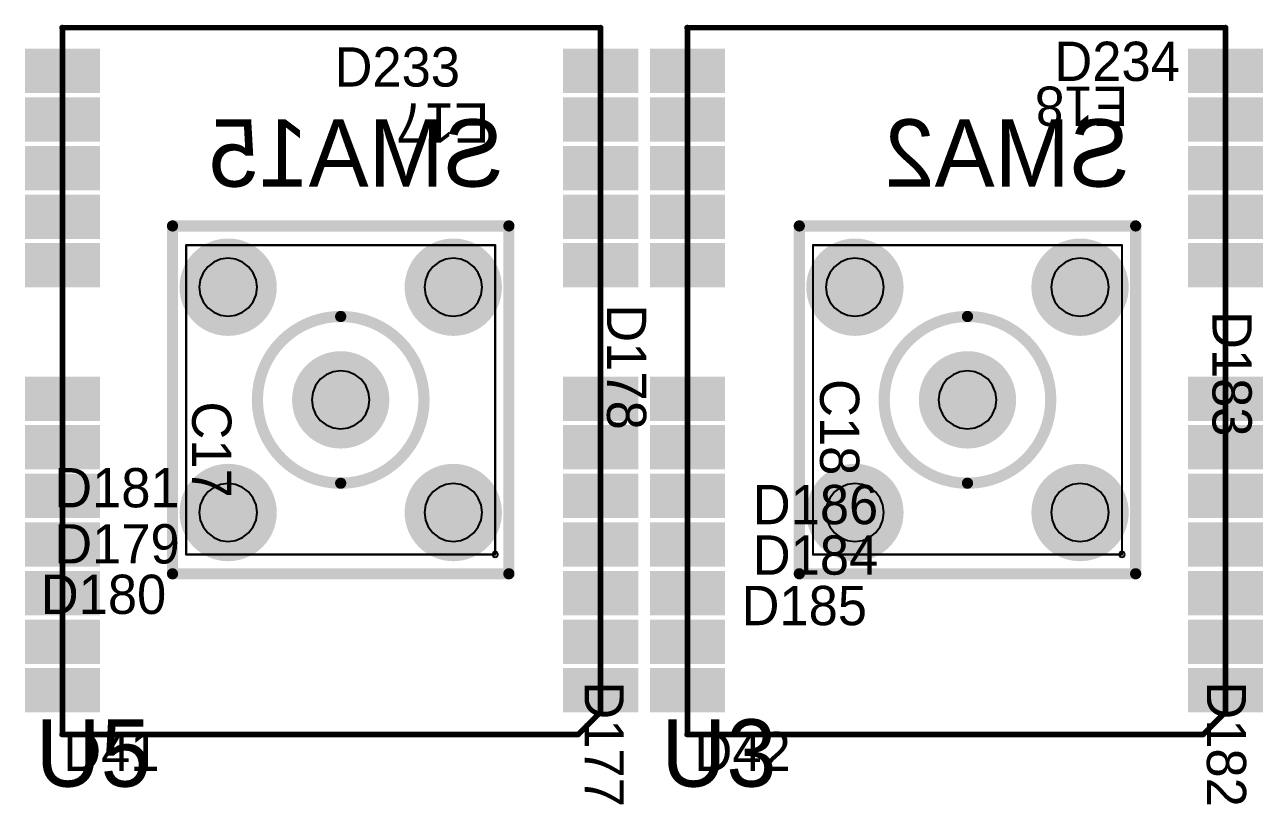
# Model space of a CAD drawing. Extents: x 11.69 to 17.18, y 4.05 to 12.26.
# Drawn here: x 14.449 to 15.554, y 7.419 to 8.114 of the extents above; entities that cross this region are included whole.
import ezdxf

# ---------------------------------------------------------------- set-up
doc = ezdxf.new("R2010")
doc.units = 0
doc.layers.get('0').update_dxf_attribs({"linetype": 'CONTINUOUS'})
for name, color, linetype in [('BOTTOMLAYER', 5, 'CONTINUOUS'), ('BOTTOMOVERLAY', 54, 'CONTINUOUS'), ('BOTTOMSOLDER', 6, 'CONTINUOUS'), ('MECHANICAL10', 56, 'CONTINUOUS'), ('MECHANICAL6', 56, 'CONTINUOUS'), ('MECHANICAL8', 56, 'CONTINUOUS'), ('MECHANICAL9', 56, 'CONTINUOUS'), ('MULTILAYER', 9, 'CONTINUOUS'), ('TOPLAYER', 1, 'CONTINUOUS'), ('TOPOVERLAY', 2, 'CONTINUOUS'), ('TOPPASTE', 8, 'CONTINUOUS'), ('TOPSOLDER', 216, 'CONTINUOUS')]:
    doc.layers.add(name, color=color, linetype=linetype)

# ---------------------------------------------------------------- blocks, each defined once
blk = doc.blocks.new('SMA_TH_HL_SMA_KHD4_B_26')
at = {"layer": 'BOTTOMLAYER', "const_width": 0.0394}
for points in [[(-0.1201, 0.1004, 1), (-0.0807, 0.1004, 1)], [(0.0807, 0.1004, 1), (0.1201, 0.1004, 1)], [(-0.0197, 0, 1), (0.0197, 0, 1)], [(-0.1201, -0.1004, 1), (-0.0807, -0.1004, 1)], [(0.0807, -0.1004, 1), (0.1201, -0.1004, 1)]]:
    blk.add_lwpolyline(points, format="xyb", close=True, dxfattribs=at)
at = {"layer": 'BOTTOMOVERLAY', "const_width": 0.01}
for points in [[(-0.155, 0.15), (-0.155, -0.15)], [(-0.155, 0.15), (0.155, 0.15)], [(0.155, 0.15), (0.155, -0.15)], [(-0.155, -0.15), (0.155, -0.15)]]:
    blk.add_lwpolyline(points, dxfattribs=at)
at = {"layer": 'BOTTOMOVERLAY'}
for points, const_width in [([(-0.1575, 0.15, 1), (-0.1525, 0.15, 1)], 0.005), ([(-0.1575, 0.15, 1), (-0.1525, 0.15, 1)], 0.005), ([(0.1525, 0.15, 1), (0.1575, 0.15, 1)], 0.005), ([(0.1525, 0.15, 1), (0.1575, 0.15, 1)], 0.005), ([(0.0743, 0, 1), (-0.0743, 0, 1)], 0.01), ([(-0.0768, 0, 1), (-0.0718, 0, 1)], 0.005), ([(0.0718, 0, 1), (0.0768, 0, 1)], 0.005), ([(-0.1575, -0.15, 1), (-0.1525, -0.15, 1)], 0.005), ([(-0.1575, -0.15, 1), (-0.1525, -0.15, 1)], 0.005), ([(0.1525, -0.15, 1), (0.1575, -0.15, 1)], 0.005), ([(0.1525, -0.15, 1), (0.1575, -0.15, 1)], 0.005)]:
    blk.add_lwpolyline(points, format="xyb", close=True, dxfattribs=dict(at, const_width=const_width))
at = {"layer": 'BOTTOMSOLDER', "const_width": 0.0434}
for points in [[(-0.1221, 0.1004, 1), (-0.0787, 0.1004, 1)], [(0.0787, 0.1004, 1), (0.1221, 0.1004, 1)], [(-0.0217, 0, 1), (0.0217, 0, 1)], [(-0.1221, -0.1004, 1), (-0.0787, -0.1004, 1)], [(0.0787, -0.1004, 1), (0.1221, -0.1004, 1)]]:
    blk.add_lwpolyline(points, format="xyb", close=True, dxfattribs=at)
at = {"layer": 'MECHANICAL6', "const_width": 0.002}
for points in [[(-0.1378, 0.1378), (0.1378, 0.1378)], [(-0.1378, 0.1378), (-0.1378, -0.1378)], [(0.1378, 0.1378), (0.1378, -0.1378)], [(-0.1378, -0.1378), (0.1378, -0.1378)]]:
    blk.add_lwpolyline(points, dxfattribs=at)
at = {"layer": 'MECHANICAL6', "const_width": 0.001}
for points in [[(-0.1383, 0.1378, 1), (-0.1373, 0.1378, 1)], [(-0.1383, 0.1378, 1), (-0.1373, 0.1378, 1)], [(0.1373, 0.1378, 1), (0.1383, 0.1378, 1)], [(0.1373, 0.1378, 1), (0.1383, 0.1378, 1)], [(-0.1383, -0.1378, 1), (-0.1373, -0.1378, 1)], [(-0.1383, -0.1378, 1), (-0.1373, -0.1378, 1)], [(0.1373, -0.1378, 1), (0.1383, -0.1378, 1)], [(0.1373, -0.1378, 1), (0.1383, -0.1378, 1)]]:
    blk.add_lwpolyline(points, format="xyb", close=True, dxfattribs=at)
at = {"layer": 'MECHANICAL8'}
for p, q in [((-0.1396, -0.136), (-0.1403, -0.1378)), ((-0.1403, -0.1378), (-0.1396, -0.1396)), ((-0.1378, -0.1352), (-0.1396, -0.136)), ((-0.1396, -0.1396), (-0.1378, -0.1403)), ((-0.136, -0.136), (-0.1378, -0.1352)), ((-0.1378, -0.1403), (-0.136, -0.1396)), ((-0.1352, -0.1378), (-0.136, -0.136)), ((-0.136, -0.1396), (-0.1352, -0.1378))]:
    blk.add_line(p, q, dxfattribs=at)
at = {"layer": 'MECHANICAL9'}
for p, q in [((-0.1133, 0.1227), (-0.1186, 0.1186)), ((-0.1071, 0.1253), (-0.1133, 0.1227)), ((-0.1004, 0.1262), (-0.1071, 0.1253)), ((-0.0937, 0.1253), (-0.1004, 0.1262)), ((-0.0875, 0.1227), (-0.0937, 0.1253)), ((-0.0821, 0.1186), (-0.0875, 0.1227)), ((0.0875, 0.1227), (0.0821, 0.1186)), ((0.0937, 0.1253), (0.0875, 0.1227)), ((0.1004, 0.1262), (0.0937, 0.1253)), ((0.1071, 0.1253), (0.1004, 0.1262)), ((0.1133, 0.1227), (0.1071, 0.1253)), ((0.1186, 0.1186), (0.1133, 0.1227)), ((-0.1227, 0.1133), (-0.1253, 0.1071)), ((-0.1186, 0.1186), (-0.1227, 0.1133)), ((-0.078, 0.1133), (-0.0821, 0.1186)), ((-0.0755, 0.1071), (-0.078, 0.1133)), ((0.078, 0.1133), (0.0755, 0.1071)), ((0.0821, 0.1186), (0.078, 0.1133)), ((0.1227, 0.1133), (0.1186, 0.1186)), ((0.1253, 0.1071), (0.1227, 0.1133)), ((-0.1253, 0.1071), (-0.1262, 0.1004)), ((-0.1262, 0.1004), (-0.1253, 0.0937)), ((-0.0746, 0.1004), (-0.0755, 0.1071)), ((-0.0755, 0.0937), (-0.0746, 0.1004)), ((0.0755, 0.1071), (0.0746, 0.1004)), ((0.0746, 0.1004), (0.0755, 0.0937)), ((0.1262, 0.1004), (0.1253, 0.1071)), ((0.1253, 0.0937), (0.1262, 0.1004)), ((-0.1253, 0.0937), (-0.1227, 0.0875)), ((-0.078, 0.0875), (-0.0755, 0.0937)), ((0.0755, 0.0937), (0.078, 0.0875)), ((0.1227, 0.0875), (0.1253, 0.0937)), ((-0.1227, 0.0875), (-0.1186, 0.0821)), ((-0.1186, 0.0821), (-0.1133, 0.078)), ((-0.1133, 0.078), (-0.1071, 0.0755)), ((-0.0937, 0.0755), (-0.0875, 0.078)), ((-0.0875, 0.078), (-0.0821, 0.0821)), ((-0.0821, 0.0821), (-0.078, 0.0875)), ((0.078, 0.0875), (0.0821, 0.0821)), ((0.0821, 0.0821), (0.0875, 0.078)), ((0.0875, 0.078), (0.0937, 0.0755)), ((0.1071, 0.0755), (0.1133, 0.078)), ((0.1133, 0.078), (0.1186, 0.0821)), ((0.1186, 0.0821), (0.1227, 0.0875)), ((-0.1071, 0.0755), (-0.1004, 0.0746)), ((-0.1004, 0.0746), (-0.0937, 0.0755)), ((0.0937, 0.0755), (0.1004, 0.0746)), ((0.1004, 0.0746), (0.1071, 0.0755)), ((-0.0129, 0.0224), (-0.0183, 0.0183)), ((-0.0067, 0.0249), (-0.0129, 0.0224)), ((0, 0.0258), (-0.0067, 0.0249)), ((0.0067, 0.0249), (0, 0.0258)), ((0.0129, 0.0224), (0.0067, 0.0249)), ((0.0183, 0.0183), (0.0129, 0.0224)), ((-0.0224, 0.0129), (-0.0249, 0.0067)), ((-0.0183, 0.0183), (-0.0224, 0.0129)), ((0.0224, 0.0129), (0.0183, 0.0183)), ((0.0249, 0.0067), (0.0224, 0.0129)), ((-0.0249, 0.0067), (-0.0258, 0)), ((-0.0258, 0), (-0.0249, -0.0067)), ((0.0258, 0), (0.0249, 0.0067)), ((0.0249, -0.0067), (0.0258, 0)), ((-0.0249, -0.0067), (-0.0224, -0.0129)), ((0.0224, -0.0129), (0.0249, -0.0067)), ((-0.0224, -0.0129), (-0.0183, -0.0183)), ((-0.0183, -0.0183), (-0.0129, -0.0224)), ((0.0129, -0.0224), (0.0183, -0.0183)), ((0.0183, -0.0183), (0.0224, -0.0129)), ((-0.0129, -0.0224), (-0.0067, -0.0249)), ((-0.0067, -0.0249), (0, -0.0258)), ((0, -0.0258), (0.0067, -0.0249)), ((0.0067, -0.0249), (0.0129, -0.0224)), ((-0.1071, -0.0755), (-0.1133, -0.078)), ((-0.1004, -0.0746), (-0.1071, -0.0755)), ((-0.0937, -0.0755), (-0.1004, -0.0746)), ((-0.0875, -0.078), (-0.0937, -0.0755)), ((0.0937, -0.0755), (0.0875, -0.078)), ((0.1004, -0.0746), (0.0937, -0.0755)), ((0.1071, -0.0755), (0.1004, -0.0746)), ((0.1133, -0.078), (0.1071, -0.0755)), ((-0.1227, -0.0875), (-0.1253, -0.0937)), ((-0.1186, -0.0821), (-0.1227, -0.0875)), ((-0.1133, -0.078), (-0.1186, -0.0821)), ((-0.0821, -0.0821), (-0.0875, -0.078)), ((-0.078, -0.0875), (-0.0821, -0.0821)), ((-0.0755, -0.0937), (-0.078, -0.0875)), ((0.078, -0.0875), (0.0755, -0.0937)), ((0.0821, -0.0821), (0.078, -0.0875)), ((0.0875, -0.078), (0.0821, -0.0821)), ((0.1186, -0.0821), (0.1133, -0.078)), ((0.1227, -0.0875), (0.1186, -0.0821)), ((0.1253, -0.0937), (0.1227, -0.0875)), ((-0.1253, -0.0937), (-0.1262, -0.1004)), ((-0.0746, -0.1004), (-0.0755, -0.0937)), ((0.0755, -0.0937), (0.0746, -0.1004)), ((0.1262, -0.1004), (0.1253, -0.0937)), ((-0.1262, -0.1004), (-0.1253, -0.1071)), ((-0.1253, -0.1071), (-0.1227, -0.1133)), ((-0.078, -0.1133), (-0.0755, -0.1071)), ((-0.0755, -0.1071), (-0.0746, -0.1004)), ((0.0746, -0.1004), (0.0755, -0.1071)), ((0.0755, -0.1071), (0.078, -0.1133)), ((0.1227, -0.1133), (0.1253, -0.1071)), ((0.1253, -0.1071), (0.1262, -0.1004)), ((-0.1227, -0.1133), (-0.1186, -0.1186)), ((-0.1186, -0.1186), (-0.1133, -0.1227)), ((-0.0875, -0.1227), (-0.0821, -0.1186)), ((-0.0821, -0.1186), (-0.078, -0.1133)), ((0.078, -0.1133), (0.0821, -0.1186)), ((0.0821, -0.1186), (0.0875, -0.1227)), ((0.1133, -0.1227), (0.1186, -0.1186)), ((0.1186, -0.1186), (0.1227, -0.1133)), ((-0.1133, -0.1227), (-0.1071, -0.1253)), ((-0.1071, -0.1253), (-0.1004, -0.1262)), ((-0.1004, -0.1262), (-0.0937, -0.1253)), ((-0.0937, -0.1253), (-0.0875, -0.1227)), ((0.0875, -0.1227), (0.0937, -0.1253)), ((0.0937, -0.1253), (0.1004, -0.1262)), ((0.1004, -0.1262), (0.1071, -0.1253)), ((0.1071, -0.1253), (0.1133, -0.1227))]:
    blk.add_line(p, q, dxfattribs=at)
at = {"layer": 'MULTILAYER', "const_width": 0.0394}
for points in [[(-0.1201, 0.1004, 1), (-0.0807, 0.1004, 1)], [(0.0807, 0.1004, 1), (0.1201, 0.1004, 1)], [(-0.0197, 0, 1), (0.0197, 0, 1)], [(-0.1201, -0.1004, 1), (-0.0807, -0.1004, 1)], [(0.0807, -0.1004, 1), (0.1201, -0.1004, 1)]]:
    blk.add_lwpolyline(points, format="xyb", close=True, dxfattribs=at)
at = {"layer": 'TOPLAYER', "const_width": 0.0394}
for points in [[(-0.1201, 0.1004, 1), (-0.0807, 0.1004, 1)], [(0.0807, 0.1004, 1), (0.1201, 0.1004, 1)], [(-0.0197, 0, 1), (0.0197, 0, 1)], [(-0.1201, -0.1004, 1), (-0.0807, -0.1004, 1)], [(0.0807, -0.1004, 1), (0.1201, -0.1004, 1)]]:
    blk.add_lwpolyline(points, format="xyb", close=True, dxfattribs=at)
at = {"layer": 'TOPSOLDER', "const_width": 0.0434}
for points in [[(-0.1221, 0.1004, 1), (-0.0787, 0.1004, 1)], [(0.0787, 0.1004, 1), (0.1221, 0.1004, 1)], [(-0.0217, 0, 1), (0.0217, 0, 1)], [(-0.1221, -0.1004, 1), (-0.0787, -0.1004, 1)], [(0.0787, -0.1004, 1), (0.1221, -0.1004, 1)]]:
    blk.add_lwpolyline(points, format="xyb", close=True, dxfattribs=at)
blk = doc.blocks.new('SMA_TH_HL_SMA_KHD4_B_39')
at = {"layer": 'BOTTOMLAYER', "const_width": 0.0394}
for points in [[(-0.1201, 0.1004, 1), (-0.0807, 0.1004, 1)], [(0.0807, 0.1004, 1), (0.1201, 0.1004, 1)], [(-0.0197, 0, 1), (0.0197, 0, 1)], [(-0.1201, -0.1004, 1), (-0.0807, -0.1004, 1)], [(0.0807, -0.1004, 1), (0.1201, -0.1004, 1)]]:
    blk.add_lwpolyline(points, format="xyb", close=True, dxfattribs=at)
at = {"layer": 'BOTTOMOVERLAY', "const_width": 0.01}
for points in [[(-0.155, 0.15), (-0.155, -0.15)], [(-0.155, 0.15), (0.155, 0.15)], [(0.155, 0.15), (0.155, -0.15)], [(-0.155, -0.15), (0.155, -0.15)]]:
    blk.add_lwpolyline(points, dxfattribs=at)
at = {"layer": 'BOTTOMOVERLAY'}
for points, const_width in [([(-0.1575, 0.15, 1), (-0.1525, 0.15, 1)], 0.005), ([(-0.1575, 0.15, 1), (-0.1525, 0.15, 1)], 0.005), ([(0.1525, 0.15, 1), (0.1575, 0.15, 1)], 0.005), ([(0.1525, 0.15, 1), (0.1575, 0.15, 1)], 0.005), ([(0.0743, 0, 1), (-0.0743, 0, 1)], 0.01), ([(-0.0768, 0, 1), (-0.0718, 0, 1)], 0.005), ([(0.0718, 0, 1), (0.0768, 0, 1)], 0.005), ([(-0.1575, -0.15, 1), (-0.1525, -0.15, 1)], 0.005), ([(-0.1575, -0.15, 1), (-0.1525, -0.15, 1)], 0.005), ([(0.1525, -0.15, 1), (0.1575, -0.15, 1)], 0.005), ([(0.1525, -0.15, 1), (0.1575, -0.15, 1)], 0.005)]:
    blk.add_lwpolyline(points, format="xyb", close=True, dxfattribs=dict(at, const_width=const_width))
at = {"layer": 'BOTTOMSOLDER', "const_width": 0.0434}
for points in [[(-0.1221, 0.1004, 1), (-0.0787, 0.1004, 1)], [(0.0787, 0.1004, 1), (0.1221, 0.1004, 1)], [(-0.0217, 0, 1), (0.0217, 0, 1)], [(-0.1221, -0.1004, 1), (-0.0787, -0.1004, 1)], [(0.0787, -0.1004, 1), (0.1221, -0.1004, 1)]]:
    blk.add_lwpolyline(points, format="xyb", close=True, dxfattribs=at)
at = {"layer": 'MECHANICAL6', "const_width": 0.002}
for points in [[(-0.1378, 0.1378), (0.1378, 0.1378)], [(-0.1378, 0.1378), (-0.1378, -0.1378)], [(0.1378, 0.1378), (0.1378, -0.1378)], [(-0.1378, -0.1378), (0.1378, -0.1378)]]:
    blk.add_lwpolyline(points, dxfattribs=at)
at = {"layer": 'MECHANICAL6', "const_width": 0.001}
for points in [[(-0.1383, 0.1378, 1), (-0.1373, 0.1378, 1)], [(-0.1383, 0.1378, 1), (-0.1373, 0.1378, 1)], [(0.1373, 0.1378, 1), (0.1383, 0.1378, 1)], [(0.1373, 0.1378, 1), (0.1383, 0.1378, 1)], [(-0.1383, -0.1378, 1), (-0.1373, -0.1378, 1)], [(-0.1383, -0.1378, 1), (-0.1373, -0.1378, 1)], [(0.1373, -0.1378, 1), (0.1383, -0.1378, 1)], [(0.1373, -0.1378, 1), (0.1383, -0.1378, 1)]]:
    blk.add_lwpolyline(points, format="xyb", close=True, dxfattribs=at)
at = {"layer": 'MECHANICAL8'}
for p, q in [((-0.1396, -0.136), (-0.1403, -0.1378)), ((-0.1403, -0.1378), (-0.1396, -0.1396)), ((-0.1378, -0.1352), (-0.1396, -0.136)), ((-0.1396, -0.1396), (-0.1378, -0.1403)), ((-0.136, -0.136), (-0.1378, -0.1352)), ((-0.1378, -0.1403), (-0.136, -0.1396)), ((-0.1352, -0.1378), (-0.136, -0.136)), ((-0.136, -0.1396), (-0.1352, -0.1378))]:
    blk.add_line(p, q, dxfattribs=at)
at = {"layer": 'MECHANICAL9'}
for p, q in [((-0.1133, 0.1227), (-0.1186, 0.1186)), ((-0.1071, 0.1253), (-0.1133, 0.1227)), ((-0.1004, 0.1262), (-0.1071, 0.1253)), ((-0.0937, 0.1253), (-0.1004, 0.1262)), ((-0.0875, 0.1227), (-0.0937, 0.1253)), ((-0.0821, 0.1186), (-0.0875, 0.1227)), ((0.0875, 0.1227), (0.0821, 0.1186)), ((0.0937, 0.1253), (0.0875, 0.1227)), ((0.1004, 0.1262), (0.0937, 0.1253)), ((0.1071, 0.1253), (0.1004, 0.1262)), ((0.1133, 0.1227), (0.1071, 0.1253)), ((0.1186, 0.1186), (0.1133, 0.1227)), ((-0.1227, 0.1133), (-0.1253, 0.1071)), ((-0.1186, 0.1186), (-0.1227, 0.1133)), ((-0.078, 0.1133), (-0.0821, 0.1186)), ((-0.0755, 0.1071), (-0.078, 0.1133)), ((0.078, 0.1133), (0.0755, 0.1071)), ((0.0821, 0.1186), (0.078, 0.1133)), ((0.1227, 0.1133), (0.1186, 0.1186)), ((0.1253, 0.1071), (0.1227, 0.1133)), ((-0.1253, 0.1071), (-0.1262, 0.1004)), ((-0.1262, 0.1004), (-0.1253, 0.0937)), ((-0.0746, 0.1004), (-0.0755, 0.1071)), ((-0.0755, 0.0937), (-0.0746, 0.1004)), ((0.0755, 0.1071), (0.0746, 0.1004)), ((0.0746, 0.1004), (0.0755, 0.0937)), ((0.1262, 0.1004), (0.1253, 0.1071)), ((0.1253, 0.0937), (0.1262, 0.1004)), ((-0.1253, 0.0937), (-0.1227, 0.0875)), ((-0.078, 0.0875), (-0.0755, 0.0937)), ((0.0755, 0.0937), (0.078, 0.0875)), ((0.1227, 0.0875), (0.1253, 0.0937)), ((-0.1227, 0.0875), (-0.1186, 0.0821)), ((-0.1186, 0.0821), (-0.1133, 0.078)), ((-0.1133, 0.078), (-0.1071, 0.0755)), ((-0.0937, 0.0755), (-0.0875, 0.078)), ((-0.0875, 0.078), (-0.0821, 0.0821)), ((-0.0821, 0.0821), (-0.078, 0.0875)), ((0.078, 0.0875), (0.0821, 0.0821)), ((0.0821, 0.0821), (0.0875, 0.078)), ((0.0875, 0.078), (0.0937, 0.0755)), ((0.1071, 0.0755), (0.1133, 0.078)), ((0.1133, 0.078), (0.1186, 0.0821)), ((0.1186, 0.0821), (0.1227, 0.0875)), ((-0.1071, 0.0755), (-0.1004, 0.0746)), ((-0.1004, 0.0746), (-0.0937, 0.0755)), ((0.0937, 0.0755), (0.1004, 0.0746)), ((0.1004, 0.0746), (0.1071, 0.0755)), ((-0.0129, 0.0224), (-0.0183, 0.0183)), ((-0.0067, 0.0249), (-0.0129, 0.0224)), ((0, 0.0258), (-0.0067, 0.0249)), ((0.0067, 0.0249), (0, 0.0258)), ((0.0129, 0.0224), (0.0067, 0.0249)), ((0.0183, 0.0183), (0.0129, 0.0224)), ((-0.0224, 0.0129), (-0.0249, 0.0067)), ((-0.0183, 0.0183), (-0.0224, 0.0129)), ((0.0224, 0.0129), (0.0183, 0.0183)), ((0.0249, 0.0067), (0.0224, 0.0129)), ((-0.0249, 0.0067), (-0.0258, 0)), ((-0.0258, 0), (-0.0249, -0.0067)), ((0.0258, 0), (0.0249, 0.0067)), ((0.0249, -0.0067), (0.0258, 0)), ((-0.0249, -0.0067), (-0.0224, -0.0129)), ((0.0224, -0.0129), (0.0249, -0.0067)), ((-0.0224, -0.0129), (-0.0183, -0.0183)), ((-0.0183, -0.0183), (-0.0129, -0.0224)), ((0.0129, -0.0224), (0.0183, -0.0183)), ((0.0183, -0.0183), (0.0224, -0.0129)), ((-0.0129, -0.0224), (-0.0067, -0.0249)), ((-0.0067, -0.0249), (0, -0.0258)), ((0, -0.0258), (0.0067, -0.0249)), ((0.0067, -0.0249), (0.0129, -0.0224)), ((-0.1071, -0.0755), (-0.1133, -0.078)), ((-0.1004, -0.0746), (-0.1071, -0.0755)), ((-0.0937, -0.0755), (-0.1004, -0.0746)), ((-0.0875, -0.078), (-0.0937, -0.0755)), ((0.0937, -0.0755), (0.0875, -0.078)), ((0.1004, -0.0746), (0.0937, -0.0755)), ((0.1071, -0.0755), (0.1004, -0.0746)), ((0.1133, -0.078), (0.1071, -0.0755)), ((-0.1227, -0.0875), (-0.1253, -0.0937)), ((-0.1186, -0.0821), (-0.1227, -0.0875)), ((-0.1133, -0.078), (-0.1186, -0.0821)), ((-0.0821, -0.0821), (-0.0875, -0.078)), ((-0.078, -0.0875), (-0.0821, -0.0821)), ((-0.0755, -0.0937), (-0.078, -0.0875)), ((0.078, -0.0875), (0.0755, -0.0937)), ((0.0821, -0.0821), (0.078, -0.0875)), ((0.0875, -0.078), (0.0821, -0.0821)), ((0.1186, -0.0821), (0.1133, -0.078)), ((0.1227, -0.0875), (0.1186, -0.0821)), ((0.1253, -0.0937), (0.1227, -0.0875)), ((-0.1253, -0.0937), (-0.1262, -0.1004)), ((-0.0746, -0.1004), (-0.0755, -0.0937)), ((0.0755, -0.0937), (0.0746, -0.1004)), ((0.1262, -0.1004), (0.1253, -0.0937)), ((-0.1262, -0.1004), (-0.1253, -0.1071)), ((-0.1253, -0.1071), (-0.1227, -0.1133)), ((-0.078, -0.1133), (-0.0755, -0.1071)), ((-0.0755, -0.1071), (-0.0746, -0.1004)), ((0.0746, -0.1004), (0.0755, -0.1071)), ((0.0755, -0.1071), (0.078, -0.1133)), ((0.1227, -0.1133), (0.1253, -0.1071)), ((0.1253, -0.1071), (0.1262, -0.1004)), ((-0.1227, -0.1133), (-0.1186, -0.1186)), ((-0.1186, -0.1186), (-0.1133, -0.1227)), ((-0.0875, -0.1227), (-0.0821, -0.1186)), ((-0.0821, -0.1186), (-0.078, -0.1133)), ((0.078, -0.1133), (0.0821, -0.1186)), ((0.0821, -0.1186), (0.0875, -0.1227)), ((0.1133, -0.1227), (0.1186, -0.1186)), ((0.1186, -0.1186), (0.1227, -0.1133)), ((-0.1133, -0.1227), (-0.1071, -0.1253)), ((-0.1071, -0.1253), (-0.1004, -0.1262)), ((-0.1004, -0.1262), (-0.0937, -0.1253)), ((-0.0937, -0.1253), (-0.0875, -0.1227)), ((0.0875, -0.1227), (0.0937, -0.1253)), ((0.0937, -0.1253), (0.1004, -0.1262)), ((0.1004, -0.1262), (0.1071, -0.1253)), ((0.1071, -0.1253), (0.1133, -0.1227))]:
    blk.add_line(p, q, dxfattribs=at)
at = {"layer": 'MULTILAYER', "const_width": 0.0394}
for points in [[(-0.1201, 0.1004, 1), (-0.0807, 0.1004, 1)], [(0.0807, 0.1004, 1), (0.1201, 0.1004, 1)], [(-0.0197, 0, 1), (0.0197, 0, 1)], [(-0.1201, -0.1004, 1), (-0.0807, -0.1004, 1)], [(0.0807, -0.1004, 1), (0.1201, -0.1004, 1)]]:
    blk.add_lwpolyline(points, format="xyb", close=True, dxfattribs=at)
at = {"layer": 'TOPLAYER', "const_width": 0.0394}
for points in [[(-0.1201, 0.1004, 1), (-0.0807, 0.1004, 1)], [(0.0807, 0.1004, 1), (0.1201, 0.1004, 1)], [(-0.0197, 0, 1), (0.0197, 0, 1)], [(-0.1201, -0.1004, 1), (-0.0807, -0.1004, 1)], [(0.0807, -0.1004, 1), (0.1201, -0.1004, 1)]]:
    blk.add_lwpolyline(points, format="xyb", close=True, dxfattribs=at)
at = {"layer": 'TOPSOLDER', "const_width": 0.0434}
for points in [[(-0.1221, 0.1004, 1), (-0.0787, 0.1004, 1)], [(0.0787, 0.1004, 1), (0.1221, 0.1004, 1)], [(-0.0217, 0, 1), (0.0217, 0, 1)], [(-0.1221, -0.1004, 1), (-0.0787, -0.1004, 1)], [(0.0787, -0.1004, 1), (0.1221, -0.1004, 1)]]:
    blk.add_lwpolyline(points, format="xyb", close=True, dxfattribs=at)
blk = doc.blocks.new('LB1020B_49')
at = {"layer": 'TOPLAYER'}
for points in [[(-0.0295, 0.5749), (0.0295, 0.5749), (-0.0295, 0.6064), (0.0295, 0.6064)], [(0.4505, 0.5749), (0.5095, 0.5749), (0.4505, 0.6064), (0.5095, 0.6064)], [(-0.0295, 0.5316), (0.0295, 0.5316), (-0.0295, 0.5631), (0.0295, 0.5631)], [(0.4505, 0.5316), (0.5095, 0.5316), (0.4505, 0.5631), (0.5095, 0.5631)], [(-0.0295, 0.4883), (0.0295, 0.4883), (-0.0295, 0.5198), (0.0295, 0.5198)], [(0.4505, 0.4883), (0.5095, 0.4883), (0.4505, 0.5198), (0.5095, 0.5198)], [(-0.0295, 0.445), (0.0295, 0.445), (-0.0295, 0.4765), (0.0295, 0.4765)], [(0.4505, 0.445), (0.5095, 0.445), (0.4505, 0.4765), (0.5095, 0.4765)], [(-0.0295, 0.4017), (0.0295, 0.4017), (-0.0295, 0.4331), (0.0295, 0.4331)], [(0.4505, 0.4017), (0.5095, 0.4017), (0.4505, 0.4331), (0.5095, 0.4331)], [(-0.0295, 0.3583), (0.0295, 0.3583), (-0.0295, 0.3898), (0.0295, 0.3898)], [(0.4505, 0.3583), (0.5095, 0.3583), (0.4505, 0.3898), (0.5095, 0.3898)], [(-0.0295, 0.315), (0.0295, 0.315), (-0.0295, 0.3465), (0.0295, 0.3465)], [(0.4505, 0.315), (0.5095, 0.315), (0.4505, 0.3465), (0.5095, 0.3465)], [(-0.0295, 0.1961), (0.0295, 0.1961), (-0.0295, 0.2276), (0.0295, 0.2276)], [(0.4505, 0.1961), (0.5095, 0.1961), (0.4505, 0.2276), (0.5095, 0.2276)], [(-0.0295, 0.1528), (0.0295, 0.1528), (-0.0295, 0.1843), (0.0295, 0.1843)], [(0.4505, 0.1528), (0.5095, 0.1528), (0.4505, 0.1843), (0.5095, 0.1843)], [(-0.0295, 0.1095), (0.0295, 0.1095), (-0.0295, 0.141), (0.0295, 0.141)], [(0.4505, 0.1095), (0.5095, 0.1095), (0.4505, 0.141), (0.5095, 0.141)], [(-0.0295, 0.0662), (0.0295, 0.0662), (-0.0295, 0.0977), (0.0295, 0.0977)], [(0.4505, 0.0662), (0.5095, 0.0662), (0.4505, 0.0977), (0.5095, 0.0977)], [(-0.0295, 0.0229), (0.0295, 0.0229), (-0.0295, 0.0544), (0.0295, 0.0544)], [(0.4505, 0.0229), (0.5095, 0.0229), (0.4505, 0.0544), (0.5095, 0.0544)]]:
    blk.add_solid(points, dxfattribs=at)
at = {"layer": 'TOPOVERLAY', "const_width": 0.005}
for points in [[(0.02, 0.63), (0, 0.61)], [(0.4803, 0.63), (0.02, 0.63)], [(0.48, 0.6299), (0.48, 0)], [(0, 0.61), (0, 0.0001)], [(0.4803, 0.0001), (0, 0.0001)]]:
    blk.add_lwpolyline(points, dxfattribs=at)
at = {"layer": 'TOPOVERLAY', "const_width": 0.0025}
for points in [[(0.0187, 0.63, 1), (0.0213, 0.63, 1)], [(0.0187, 0.63, 1), (0.0213, 0.63, 1)], [(0.4788, 0.6299, 1), (0.4813, 0.6299, 1)], [(0.4791, 0.63, 1), (0.4816, 0.63, 1)], [(-0.0013, 0.61, 1), (0.0013, 0.61, 1)], [(-0.0013, 0.61, 1), (0.0013, 0.61, 1)], [(-0.0013, 0.0001, 1), (0.0013, 0.0001, 1)], [(-0.0013, 0.0001, 1), (0.0013, 0.0001, 1)], [(0.4788, 0, 1), (0.4813, 0, 1)], [(0.4791, 0.0001, 1), (0.4816, 0.0001, 1)]]:
    blk.add_lwpolyline(points, format="xyb", close=True, dxfattribs=at)
at = {"layer": 'TOPPASTE'}
for points in [[(-0.0295, 0.5749), (0.0295, 0.5749), (-0.0295, 0.6064), (0.0295, 0.6064)], [(0.4505, 0.5749), (0.5095, 0.5749), (0.4505, 0.6064), (0.5095, 0.6064)], [(-0.0295, 0.5316), (0.0295, 0.5316), (-0.0295, 0.5631), (0.0295, 0.5631)], [(0.4505, 0.5316), (0.5095, 0.5316), (0.4505, 0.5631), (0.5095, 0.5631)], [(-0.0295, 0.4883), (0.0295, 0.4883), (-0.0295, 0.5198), (0.0295, 0.5198)], [(0.4505, 0.4883), (0.5095, 0.4883), (0.4505, 0.5198), (0.5095, 0.5198)], [(-0.0295, 0.445), (0.0295, 0.445), (-0.0295, 0.4765), (0.0295, 0.4765)], [(0.4505, 0.445), (0.5095, 0.445), (0.4505, 0.4765), (0.5095, 0.4765)], [(-0.0295, 0.4017), (0.0295, 0.4017), (-0.0295, 0.4331), (0.0295, 0.4331)], [(0.4505, 0.4017), (0.5095, 0.4017), (0.4505, 0.4331), (0.5095, 0.4331)], [(-0.0295, 0.3583), (0.0295, 0.3583), (-0.0295, 0.3898), (0.0295, 0.3898)], [(0.4505, 0.3583), (0.5095, 0.3583), (0.4505, 0.3898), (0.5095, 0.3898)], [(-0.0295, 0.315), (0.0295, 0.315), (-0.0295, 0.3465), (0.0295, 0.3465)], [(0.4505, 0.315), (0.5095, 0.315), (0.4505, 0.3465), (0.5095, 0.3465)], [(-0.0295, 0.1961), (0.0295, 0.1961), (-0.0295, 0.2276), (0.0295, 0.2276)], [(0.4505, 0.1961), (0.5095, 0.1961), (0.4505, 0.2276), (0.5095, 0.2276)], [(-0.0295, 0.1528), (0.0295, 0.1528), (-0.0295, 0.1843), (0.0295, 0.1843)], [(0.4505, 0.1528), (0.5095, 0.1528), (0.4505, 0.1843), (0.5095, 0.1843)], [(-0.0295, 0.1095), (0.0295, 0.1095), (-0.0295, 0.141), (0.0295, 0.141)], [(0.4505, 0.1095), (0.5095, 0.1095), (0.4505, 0.141), (0.5095, 0.141)], [(-0.0295, 0.0662), (0.0295, 0.0662), (-0.0295, 0.0977), (0.0295, 0.0977)], [(0.4505, 0.0662), (0.5095, 0.0662), (0.4505, 0.0977), (0.5095, 0.0977)], [(-0.0295, 0.0229), (0.0295, 0.0229), (-0.0295, 0.0544), (0.0295, 0.0544)], [(0.4505, 0.0229), (0.5095, 0.0229), (0.4505, 0.0544), (0.5095, 0.0544)]]:
    blk.add_solid(points, dxfattribs=at)
at = {"layer": 'TOPSOLDER'}
for points in [[(-0.0335, 0.5709), (0.0335, 0.5709), (-0.0335, 0.6104), (0.0335, 0.6104)], [(0.4465, 0.5709), (0.5135, 0.5709), (0.4465, 0.6104), (0.5135, 0.6104)], [(-0.0335, 0.5276), (0.0335, 0.5276), (-0.0335, 0.5671), (0.0335, 0.5671)], [(0.4465, 0.5276), (0.5135, 0.5276), (0.4465, 0.5671), (0.5135, 0.5671)], [(-0.0335, 0.4843), (0.0335, 0.4843), (-0.0335, 0.5238), (0.0335, 0.5238)], [(0.4465, 0.4843), (0.5135, 0.4843), (0.4465, 0.5238), (0.5135, 0.5238)], [(-0.0335, 0.441), (0.0335, 0.441), (-0.0335, 0.4805), (0.0335, 0.4805)], [(0.4465, 0.441), (0.5135, 0.441), (0.4465, 0.4805), (0.5135, 0.4805)], [(-0.0335, 0.3977), (0.0335, 0.3977), (-0.0335, 0.4371), (0.0335, 0.4371)], [(0.4465, 0.3977), (0.5135, 0.3977), (0.4465, 0.4371), (0.5135, 0.4371)], [(-0.0335, 0.3543), (0.0335, 0.3543), (-0.0335, 0.3938), (0.0335, 0.3938)], [(0.4465, 0.3543), (0.5135, 0.3543), (0.4465, 0.3938), (0.5135, 0.3938)], [(-0.0335, 0.311), (0.0335, 0.311), (-0.0335, 0.3505), (0.0335, 0.3505)], [(0.4465, 0.311), (0.5135, 0.311), (0.4465, 0.3505), (0.5135, 0.3505)], [(-0.0335, 0.1921), (0.0335, 0.1921), (-0.0335, 0.2316), (0.0335, 0.2316)], [(0.4465, 0.1921), (0.5135, 0.1921), (0.4465, 0.2316), (0.5135, 0.2316)], [(-0.0335, 0.1488), (0.0335, 0.1488), (-0.0335, 0.1883), (0.0335, 0.1883)], [(0.4465, 0.1488), (0.5135, 0.1488), (0.4465, 0.1883), (0.5135, 0.1883)], [(-0.0335, 0.1055), (0.0335, 0.1055), (-0.0335, 0.145), (0.0335, 0.145)], [(0.4465, 0.1055), (0.5135, 0.1055), (0.4465, 0.145), (0.5135, 0.145)], [(-0.0335, 0.0622), (0.0335, 0.0622), (-0.0335, 0.1017), (0.0335, 0.1017)], [(0.4465, 0.0622), (0.5135, 0.0622), (0.4465, 0.1017), (0.5135, 0.1017)], [(-0.0335, 0.0189), (0.0335, 0.0189), (-0.0335, 0.0584), (0.0335, 0.0584)], [(0.4465, 0.0189), (0.5135, 0.0189), (0.4465, 0.0584), (0.5135, 0.0584)]]:
    blk.add_solid(points, dxfattribs=at)
blk = doc.blocks.new('LB1020B_55')
at = {"layer": 'TOPLAYER'}
for points in [[(-0.0295, 0.5749), (0.0295, 0.5749), (-0.0295, 0.6064), (0.0295, 0.6064)], [(0.4505, 0.5749), (0.5095, 0.5749), (0.4505, 0.6064), (0.5095, 0.6064)], [(-0.0295, 0.5316), (0.0295, 0.5316), (-0.0295, 0.5631), (0.0295, 0.5631)], [(0.4505, 0.5316), (0.5095, 0.5316), (0.4505, 0.5631), (0.5095, 0.5631)], [(-0.0295, 0.4883), (0.0295, 0.4883), (-0.0295, 0.5198), (0.0295, 0.5198)], [(0.4505, 0.4883), (0.5095, 0.4883), (0.4505, 0.5198), (0.5095, 0.5198)], [(-0.0295, 0.445), (0.0295, 0.445), (-0.0295, 0.4765), (0.0295, 0.4765)], [(0.4505, 0.445), (0.5095, 0.445), (0.4505, 0.4765), (0.5095, 0.4765)], [(-0.0295, 0.4017), (0.0295, 0.4017), (-0.0295, 0.4331), (0.0295, 0.4331)], [(0.4505, 0.4017), (0.5095, 0.4017), (0.4505, 0.4331), (0.5095, 0.4331)], [(-0.0295, 0.3583), (0.0295, 0.3583), (-0.0295, 0.3898), (0.0295, 0.3898)], [(0.4505, 0.3583), (0.5095, 0.3583), (0.4505, 0.3898), (0.5095, 0.3898)], [(-0.0295, 0.315), (0.0295, 0.315), (-0.0295, 0.3465), (0.0295, 0.3465)], [(0.4505, 0.315), (0.5095, 0.315), (0.4505, 0.3465), (0.5095, 0.3465)], [(-0.0295, 0.1961), (0.0295, 0.1961), (-0.0295, 0.2276), (0.0295, 0.2276)], [(0.4505, 0.1961), (0.5095, 0.1961), (0.4505, 0.2276), (0.5095, 0.2276)], [(-0.0295, 0.1528), (0.0295, 0.1528), (-0.0295, 0.1843), (0.0295, 0.1843)], [(0.4505, 0.1528), (0.5095, 0.1528), (0.4505, 0.1843), (0.5095, 0.1843)], [(-0.0295, 0.1095), (0.0295, 0.1095), (-0.0295, 0.141), (0.0295, 0.141)], [(0.4505, 0.1095), (0.5095, 0.1095), (0.4505, 0.141), (0.5095, 0.141)], [(-0.0295, 0.0662), (0.0295, 0.0662), (-0.0295, 0.0977), (0.0295, 0.0977)], [(0.4505, 0.0662), (0.5095, 0.0662), (0.4505, 0.0977), (0.5095, 0.0977)], [(-0.0295, 0.0229), (0.0295, 0.0229), (-0.0295, 0.0544), (0.0295, 0.0544)], [(0.4505, 0.0229), (0.5095, 0.0229), (0.4505, 0.0544), (0.5095, 0.0544)]]:
    blk.add_solid(points, dxfattribs=at)
at = {"layer": 'TOPOVERLAY', "const_width": 0.005}
for points in [[(0.02, 0.63), (0, 0.61)], [(0.4803, 0.63), (0.02, 0.63)], [(0.48, 0.6299), (0.48, 0)], [(0, 0.61), (0, 0.0001)], [(0.4803, 0.0001), (0, 0.0001)]]:
    blk.add_lwpolyline(points, dxfattribs=at)
at = {"layer": 'TOPOVERLAY', "const_width": 0.0025}
for points in [[(0.0187, 0.63, 1), (0.0213, 0.63, 1)], [(0.0187, 0.63, 1), (0.0213, 0.63, 1)], [(0.4788, 0.6299, 1), (0.4813, 0.6299, 1)], [(0.4791, 0.63, 1), (0.4816, 0.63, 1)], [(-0.0013, 0.61, 1), (0.0013, 0.61, 1)], [(-0.0013, 0.61, 1), (0.0013, 0.61, 1)], [(-0.0013, 0.0001, 1), (0.0013, 0.0001, 1)], [(-0.0013, 0.0001, 1), (0.0013, 0.0001, 1)], [(0.4788, 0, 1), (0.4813, 0, 1)], [(0.4791, 0.0001, 1), (0.4816, 0.0001, 1)]]:
    blk.add_lwpolyline(points, format="xyb", close=True, dxfattribs=at)
at = {"layer": 'TOPPASTE'}
for points in [[(-0.0295, 0.5749), (0.0295, 0.5749), (-0.0295, 0.6064), (0.0295, 0.6064)], [(0.4505, 0.5749), (0.5095, 0.5749), (0.4505, 0.6064), (0.5095, 0.6064)], [(-0.0295, 0.5316), (0.0295, 0.5316), (-0.0295, 0.5631), (0.0295, 0.5631)], [(0.4505, 0.5316), (0.5095, 0.5316), (0.4505, 0.5631), (0.5095, 0.5631)], [(-0.0295, 0.4883), (0.0295, 0.4883), (-0.0295, 0.5198), (0.0295, 0.5198)], [(0.4505, 0.4883), (0.5095, 0.4883), (0.4505, 0.5198), (0.5095, 0.5198)], [(-0.0295, 0.445), (0.0295, 0.445), (-0.0295, 0.4765), (0.0295, 0.4765)], [(0.4505, 0.445), (0.5095, 0.445), (0.4505, 0.4765), (0.5095, 0.4765)], [(-0.0295, 0.4017), (0.0295, 0.4017), (-0.0295, 0.4331), (0.0295, 0.4331)], [(0.4505, 0.4017), (0.5095, 0.4017), (0.4505, 0.4331), (0.5095, 0.4331)], [(-0.0295, 0.3583), (0.0295, 0.3583), (-0.0295, 0.3898), (0.0295, 0.3898)], [(0.4505, 0.3583), (0.5095, 0.3583), (0.4505, 0.3898), (0.5095, 0.3898)], [(-0.0295, 0.315), (0.0295, 0.315), (-0.0295, 0.3465), (0.0295, 0.3465)], [(0.4505, 0.315), (0.5095, 0.315), (0.4505, 0.3465), (0.5095, 0.3465)], [(-0.0295, 0.1961), (0.0295, 0.1961), (-0.0295, 0.2276), (0.0295, 0.2276)], [(0.4505, 0.1961), (0.5095, 0.1961), (0.4505, 0.2276), (0.5095, 0.2276)], [(-0.0295, 0.1528), (0.0295, 0.1528), (-0.0295, 0.1843), (0.0295, 0.1843)], [(0.4505, 0.1528), (0.5095, 0.1528), (0.4505, 0.1843), (0.5095, 0.1843)], [(-0.0295, 0.1095), (0.0295, 0.1095), (-0.0295, 0.141), (0.0295, 0.141)], [(0.4505, 0.1095), (0.5095, 0.1095), (0.4505, 0.141), (0.5095, 0.141)], [(-0.0295, 0.0662), (0.0295, 0.0662), (-0.0295, 0.0977), (0.0295, 0.0977)], [(0.4505, 0.0662), (0.5095, 0.0662), (0.4505, 0.0977), (0.5095, 0.0977)], [(-0.0295, 0.0229), (0.0295, 0.0229), (-0.0295, 0.0544), (0.0295, 0.0544)], [(0.4505, 0.0229), (0.5095, 0.0229), (0.4505, 0.0544), (0.5095, 0.0544)]]:
    blk.add_solid(points, dxfattribs=at)
at = {"layer": 'TOPSOLDER'}
for points in [[(-0.0335, 0.5709), (0.0335, 0.5709), (-0.0335, 0.6104), (0.0335, 0.6104)], [(0.4465, 0.5709), (0.5135, 0.5709), (0.4465, 0.6104), (0.5135, 0.6104)], [(-0.0335, 0.5276), (0.0335, 0.5276), (-0.0335, 0.5671), (0.0335, 0.5671)], [(0.4465, 0.5276), (0.5135, 0.5276), (0.4465, 0.5671), (0.5135, 0.5671)], [(-0.0335, 0.4843), (0.0335, 0.4843), (-0.0335, 0.5238), (0.0335, 0.5238)], [(0.4465, 0.4843), (0.5135, 0.4843), (0.4465, 0.5238), (0.5135, 0.5238)], [(-0.0335, 0.441), (0.0335, 0.441), (-0.0335, 0.4805), (0.0335, 0.4805)], [(0.4465, 0.441), (0.5135, 0.441), (0.4465, 0.4805), (0.5135, 0.4805)], [(-0.0335, 0.3977), (0.0335, 0.3977), (-0.0335, 0.4371), (0.0335, 0.4371)], [(0.4465, 0.3977), (0.5135, 0.3977), (0.4465, 0.4371), (0.5135, 0.4371)], [(-0.0335, 0.3543), (0.0335, 0.3543), (-0.0335, 0.3938), (0.0335, 0.3938)], [(0.4465, 0.3543), (0.5135, 0.3543), (0.4465, 0.3938), (0.5135, 0.3938)], [(-0.0335, 0.311), (0.0335, 0.311), (-0.0335, 0.3505), (0.0335, 0.3505)], [(0.4465, 0.311), (0.5135, 0.311), (0.4465, 0.3505), (0.5135, 0.3505)], [(-0.0335, 0.1921), (0.0335, 0.1921), (-0.0335, 0.2316), (0.0335, 0.2316)], [(0.4465, 0.1921), (0.5135, 0.1921), (0.4465, 0.2316), (0.5135, 0.2316)], [(-0.0335, 0.1488), (0.0335, 0.1488), (-0.0335, 0.1883), (0.0335, 0.1883)], [(0.4465, 0.1488), (0.5135, 0.1488), (0.4465, 0.1883), (0.5135, 0.1883)], [(-0.0335, 0.1055), (0.0335, 0.1055), (-0.0335, 0.145), (0.0335, 0.145)], [(0.4465, 0.1055), (0.5135, 0.1055), (0.4465, 0.145), (0.5135, 0.145)], [(-0.0335, 0.0622), (0.0335, 0.0622), (-0.0335, 0.1017), (0.0335, 0.1017)], [(0.4465, 0.0622), (0.5135, 0.0622), (0.4465, 0.1017), (0.5135, 0.1017)], [(-0.0335, 0.0189), (0.0335, 0.0189), (-0.0335, 0.0584), (0.0335, 0.0584)], [(0.4465, 0.0189), (0.5135, 0.0189), (0.4465, 0.0584), (0.5135, 0.0584)]]:
    blk.add_solid(points, dxfattribs=at)

msp = doc.modelspace()

# ---------------------------------------------------------------- block references
for name, p, rotation in [('LB1020B_55', (14.9628, 8.1115), 180), ('LB1020B_49', (15.5202, 8.1115), 180), ('SMA_TH_HL_SMA_KHD4_B_39', (14.731, 7.7797), 90), ('SMA_TH_HL_SMA_KHD4_B_26', (15.29, 7.7797), 90)]:
    msp.add_blockref(name, p, dxfattribs=dict(rotation=rotation))

# ---------------------------------------------------------------- texts
at = {"layer": 'BOTTOMOVERLAY', "text_generation_flag": 2}
for s, p in [('SMA15', (14.8763, 7.9697)), ('SMA2', (15.4346, 7.9697))]:
    msp.add_text(s, height=0.06, rotation=360, dxfattribs=at).set_placement(p)
at = {"layer": 'MECHANICAL10'}
for s, p in [('D234', (15.3675, 8.0639)), ('D233', (14.7255, 8.0589)), ('D180', (14.4635, 7.5889)), ('D185', (15.0885, 7.5789)), ('D41', (14.4835, 7.4489)), ('D42', (15.0465, 7.4489))]:
    msp.add_text(s, height=0.035, dxfattribs=at).set_placement(p)
for s, rotation, p in [('E18', 180, (15.4335, 8.0589)), ('E17', 180, (14.8635, 8.0439)), ('D178', 270, (14.9685, 7.8649)), ('D183', 270, (15.5085, 7.8589)), ('C18', 270, (15.1585, 7.7983)), ('C17', 270, (14.5985, 7.7783)), ('D181', 360, (14.4755, 7.6839)), ('D186', 360, (15.0985, 7.6689)), ('D179', 360, (14.4755, 7.6339)), ('D184', 360, (15.0985, 7.6239)), ('D177', 270, (14.9485, 7.5289)), ('D182', 270, (15.5035, 7.5289))]:
    msp.add_text(s, height=0.035, rotation=rotation, dxfattribs=at).set_placement(p)
at = {"layer": 'TOPOVERLAY'}
for s, p in [('U5', (14.459, 7.435)), ('U3', (15.017, 7.435))]:
    msp.add_text(s, height=0.06, dxfattribs=at).set_placement(p)

doc.saveas('drawing.dxf')
